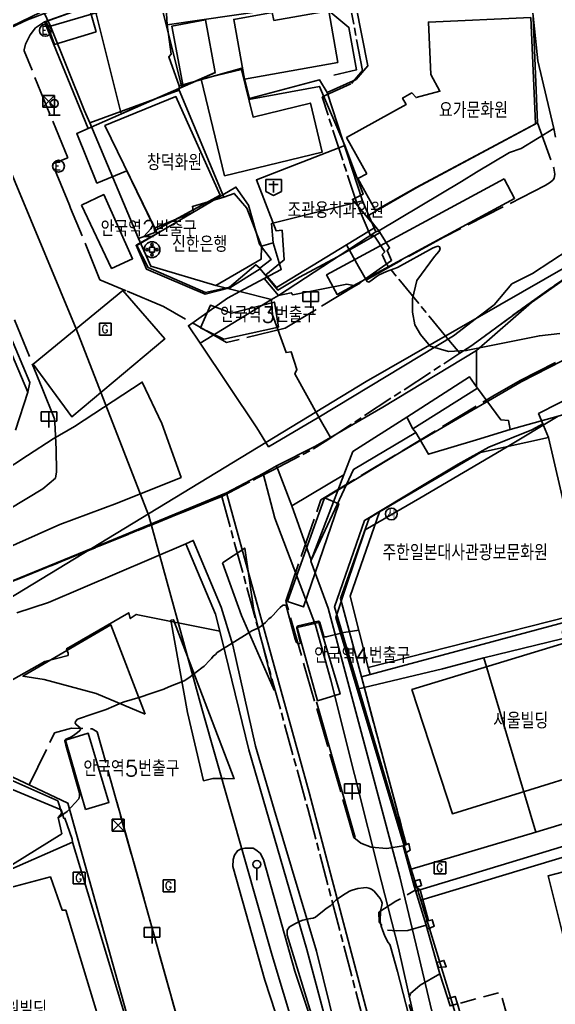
# Model space of a CAD drawing. Header units: feet. Extents: x 197796 to 199821, y 552499 to 555392.
# Drawn here: x 198763.1 to 198831.1, y 552972.5 to 553097.4 of the extents above; entities that cross this region are included whole.
import ezdxf

# ---------------------------------------------------------------- set-up
doc = ezdxf.new("R2010")
doc.units = ezdxf.units.FT
doc.header["$MEASUREMENT"] = 0
for name, pattern in [('ANYANG1', [11.5, 6, -1, 1, -1.5, 1, -1]), ('ANYANG2', [6, 5, -1]), ('ANYANG3', [3, 2, -1]), ('JEON', [12, 4, -0.5, 1, -0.5, 4, -0.5, 1, -0.5])]:
    doc.linetypes.add(name, pattern=pattern)
for name, color, linetype in [('AA200', 7, 'CONTINUOUS'), ('AAA001', 7, 'CONTINUOUS'), ('AAA004', 7, 'ANYANG3'), ('AAA008', 7, 'CONTINUOUS'), ('AAB110', 7, 'CONTINUOUS'), ('AAB220', 5, 'CONTINUOUS'), ('AAB240', 7, 'CONTINUOUS'), ('AAC001', 7, 'CONTINUOUS'), ('AAC006', 7, 'ANYANG1'), ('AD002', 7, 'CONTINUOUS'), ('AD0022', 1, 'CONTINUOUS'), ('AE001', 1, 'ANYANG2'), ('AE102', 7, 'CONTINUOUS'), ('AE120', 1, 'CONTINUOUS'), ('AE130', 42, 'CONTINUOUS'), ('AE131', 42, 'CONTINUOUS'), ('AE222', 7, 'CONTINUOUS'), ('AEC002', 7, 'CONTINUOUS'), ('AEC003', 7, 'CONTINUOUS'), ('AEE001', 7, 'CONTINUOUS'), ('AEH001', 7, 'CONTINUOUS'), ('AZ0202', 7, 'CONTINUOUS'), ('AZ030', 7, 'CONTINUOUS'), ('AZ0801', 7, 'CONTINUOUS'), ('AZ0803', 7, 'CONTINUOUS'), ('AZB010', 1, 'CONTINUOUS'), ('CAA002', 30, 'CONTINUOUS'), ('DD001', 3, 'CONTINUOUS'), ('EA0018', 7, 'JEON'), ('EA0118', 7, 'JEON'), ('wipco_지적', 20, 'CONTINUOUS'), ('ZC002', 7, 'CONTINUOUS'), ('ZC006', 7, 'CONTINUOUS')]:
    doc.layers.add(name, color=color, linetype=linetype)
doc.styles.add('GHS', font='ROMANS', dxfattribs={"bigfont": 'NGSW.shx'})
doc.styles.add('NGSW', font='ROMANS.shx', dxfattribs={"bigfont": 'NGSW.shx'})

# ---------------------------------------------------------------- blocks, each defined once
blk = doc.blocks.new('AEE001')
at = {"layer": 'AEE001', "color": 7}
for points in [[(-0.75, 0), (0.75, 0)], [(0, 1), (0, 0)]]:
    blk.add_lwpolyline(points, dxfattribs=at)
blk.add_circle((0, 1.5), 0.5, dxfattribs=at)
blk = doc.blocks.new('AAB240')
at = {"layer": 'AAB240'}
for points in [[(-1, 0.85), (1, 0.85)], [(-1, 0.85), (-1, -0.65)], [(-0.6, 0.23), (0.6, 0.23)], [(0, -0.78), (0, 0.65)], [(1, 0.85), (1, -0.65)], [(-1, -0.65), (0, -1.15), (1, -0.65)]]:
    blk.add_lwpolyline(points, dxfattribs=at)
blk = doc.blocks.new('AAB220')
at = {"layer": 'AAB220'}
for points in [[(-0.3, -0.3), (-0.3, 0.3)], [(-0.3, 0.3), (0.3, 0.3)], [(0.3, -0.3), (0.3, 0.3)], [(-0.3, -0.3), (0.3, -0.3)]]:
    blk.add_lwpolyline(points, dxfattribs=at)
for centre, radius in [((0, 0), 1), ((-0.65, 0), 0.15), ((0, 0.65), 0.15), ((0.65, 0), 0.15), ((0, -0.65), 0.15)]:
    blk.add_circle(centre, radius, dxfattribs=at)
blk = doc.blocks.new('AZB010')
at = {"layer": 'AZB010'}
for points in [[(-0.76, 0.79), (0.74, 0.79)], [(-0.76, 0.79), (-0.76, -0.71)], [(0.74, 0.79), (0.74, -0.71)], [(-0.76, -0.71), (0.74, -0.71)]]:
    blk.add_lwpolyline(points, dxfattribs=at)
at = {"layer": 'AZB010', "style": 'GHS'}
blk.add_text('G', height=1, dxfattribs=at).set_placement((-0.52, -0.45))
blk = doc.blocks.new('AEC002')
at = {"layer": 'AEC002'}
for points in [[(-1, 2), (1, 2)], [(-1, 2), (-1, 0.8)], [(0, 2), (0, 0)], [(1, 2), (1, 0.8)], [(-1, 0.8), (1, 0.8)]]:
    blk.add_lwpolyline(points, dxfattribs=at)
blk = doc.blocks.new('AEC003')
at = {"layer": 'AEC003'}
blk.add_lwpolyline([(0, 1.5), (0, 0)], dxfattribs=at)
blk.add_circle((0, 2), 0.5, dxfattribs=at)
blk = doc.blocks.new('AZ0202')
at = {"layer": 'AZ0202'}
blk.add_circle((0, 0), 0.75, dxfattribs=at)
at = {"layer": 'AZ0202', "style": 'GHS'}
blk.add_text('E', height=1, dxfattribs=at).set_placement((-0.5, -0.48))
blk = doc.blocks.new('AEH001')
at = {"layer": 'AEH001'}
for points in [[(0.75, 0.75), (-0.75, -0.75)], [(-0.75, 0.75), (0.75, -0.75)], [(-0.75, 0.75), (0.75, 0.75)], [(-0.75, 0.75), (-0.75, -0.75)], [(0.75, 0.75), (0.75, -0.75)], [(-0.75, -0.75), (0.75, -0.75)]]:
    blk.add_lwpolyline(points, dxfattribs=at)
blk = doc.blocks.new('AAB110')
at = {"layer": 'AAB110'}
blk.add_circle((0, 0), 0.75, dxfattribs=at)
at = {"layer": 'AAB110', "style": 'GHS'}
blk.add_text('사', height=1, dxfattribs=at).set_placement((-0.55, -0.53))

msp = doc.modelspace()

# ---------------------------------------------------------------- linework, layer by layer
at = {"layer": 'AA200', "color": 255, "flags": 128}
for points in [[(198812.01, 552991.66), (198811.74, 552992.61), (198812.49, 552992.88), (198812.63, 552992.05)], [(198813.04, 552988.07), (198813.86, 552988.33), (198814.09, 552987.57), (198813.4, 552987.33)], [(198814.55, 552982.99), (198815.45, 552983.22), (198815.71, 552982.39), (198814.83, 552982.04)], [(198816.03, 552977.79), (198816.93, 552978.06), (198817.23, 552977.26), (198816.23, 552977.16)]]:
    msp.add_lwpolyline(points, close=True, dxfattribs=at)
at = {"layer": 'AAA001', "color": 255, "flags": 128}
msp.add_lwpolyline([(198795.34, 553097.34), (198795.16, 553098.34), (198790.27, 553097.47), (198791.62, 553089.9), (198803.47, 553092), (198802.31, 553098.57)], close=True, dxfattribs=at)
at = {"layer": 'AAA004', "color": 255, "flags": 128}
msp.add_lwpolyline([(198836.65, 552909.06), (198842.56, 552910.67), (198836.67, 552931.12), (198839.6, 552932.09), (198837.84, 552937.87), (198835.04, 552937.23), (198824.08, 552974), (198818.66, 552972.56)], close=True, dxfattribs=at)
at = {"layer": 'AAA008', "color": 255}
msp.add_lwpolyline([(198775.98, 553085.47), (198772.76, 553098.34), (198780.8, 553100.37), (198783.7, 553088.87)], close=True, dxfattribs=at)
at = {"layer": 'AAA008', "color": 255, "flags": 128}
for points in [[(198772.83, 553095.9), (198771.88, 553099.14), (198766.48, 553097.2), (198767.51, 553094.29)], [(198807.14, 553077.88), (198806.01, 553077.26), (198808.27, 553073.22), (198813.4, 553076.13), (198828.54, 553084.23), (198827.95, 553097.69), (198814.97, 553097.12), (198815.26, 553090.46), (198816.43, 553088.35), (198813.4, 553087.55), (198812.86, 553088.13), (198811.68, 553087.48), (198812.13, 553086.66), (198804.59, 553082.47)], [(198789.11, 553077.62), (198801.5, 553080.64), (198799.99, 553086.84), (198792.73, 553085.08), (198791.26, 553091.12), (198786.13, 553089.87)], [(198788.54, 553075.16), (198782.94, 553087.68), (198773.93, 553084), (198780.37, 553070.72)], [(198808.24, 553071.11), (198805.33, 553074.62), (198806.68, 553075.28), (198804.34, 553081.47), (198793.14, 553077.11), (198795.67, 553070.62), (198796.4, 553070.71), (198796.66, 553066.95), (198794.36, 553065.05), (198795.7, 553063.45)], [(198793.54, 553068.95), (198792.16, 553073.89), (198790.54, 553076.2), (198777.98, 553068.79), (198779.41, 553065.99), (198786.68, 553062.82), (198789.74, 553063.49), (198793.06, 553066.33), (198793.56, 553065.89), (198795.03, 553067.02)], [(198844.45, 553004.86), (198839.4, 553020.76), (198833.91, 553018.67), (198833.41, 553020.22), (198831.95, 553019.79), (198832.33, 553018.35), (198812.88, 553012.43), (198818.01, 552996.67)], [(198754.01, 552999.53), (198760.58, 552989.28), (198768.47, 552994.13), (198768, 552996.19), (198768.47, 552996.75), (198767.94, 552998.3), (198758.38, 553002.54)], [(198833.25, 552976.44), (198838.41, 552977.71), (198837.31, 552982.08), (198837.37, 552982.39), (198851.28, 552986.01), (198849.59, 552993.88), (198830.17, 552988.81)], [(198775.14, 552964.05), (198775.16, 552964.05), (198768.96, 552984.46), (198768.52, 552984.42), (198767.01, 552988.66), (198761.31, 552987.14), (198761.45, 552986.18), (198755.62, 552984.33), (198758.6, 552973.71), (198752.47, 552971.71), (198754.59, 552964.26), (198761, 552965.99), (198762.78, 552960.2)]]:
    msp.add_lwpolyline(points, close=True, dxfattribs=at)
at = {"layer": 'AAA008', "color": 255}
msp.add_lwpolyline([(198783.85, 553088.94), (198787.93, 553090.74), (198786.7, 553097.4), (198782.43, 553096.61), (198783.85, 553088.94)], dxfattribs=at)
at = {"layer": 'AAA008', "color": 255, "flags": 128}
msp.add_lwpolyline([(198830.18, 553044.4), (198821.56, 553042.5), (198808.74, 553034.97), (198805.02, 553024.28), (198807.33, 553015.25), (198837.92, 553023.01), (198836.71, 553028.75), (198833.98, 553028.19), (198830.18, 553044.4)], dxfattribs=at)
at = {"layer": 'AAC001', "color": 255, "flags": 128}
for points in [[(198802.31, 553098.57), (198804.87, 553096.46), (198805.82, 553091.06), (198802.96, 553090.37)], [(198792.19, 553087.29), (198801.16, 553088.96), (198804.34, 553081.47)], [(198830.18, 553044.4), (198828.93, 553047.46), (198836.43, 553051.28), (198850.8, 553057.94), (198861.93, 553062.54), (198862.93, 553062.99), (198863.34, 553061.33)], [(198874.7, 553036.67), (198865.66, 553034.99), (198839.32, 553028.63), (198840.65, 553023.24), (198806.46, 553014.05)], [(198882.26, 553007.73), (198853.31, 553000.37), (198853.63, 552998.99), (198847.45, 552997.22), (198813.32, 552986.86)], [(198814.96, 552983.1), (198813.92, 552987.04), (198813.4, 552987.33)], [(198818.66, 552972.56), (198818.35, 552973.5), (198817.42, 552973.23), (198816.41, 552976.38)]]:
    msp.add_lwpolyline(points, dxfattribs=at)
at = {"layer": 'AAC001', "color": 255}
msp.add_lwpolyline([(198771.81, 553083.62), (198787.94, 553090.72)], dxfattribs=at)
at = {"layer": 'AAC006', "color": 255, "flags": 128}
msp.add_lwpolyline([(198806.46, 553014.05), (198812.16, 552992.76)], dxfattribs=at)
at = {"layer": 'AD002', "color": 255}
for points in [[(198708.72, 553216.87), (198718.63, 553185.76), (198723.72, 553172.28), (198727.46, 553162.44), (198735.11, 553143.58), (198737.01, 553138.73), (198749.8, 553107.88), (198753.46, 553099.03), (198755.71, 553093.47), (198762.55, 553076.82), (198770.27, 553058.2), (198779.51, 553034.49), (198786.2, 553010.03), (198795.15, 552978.7), (198812.16, 552922.2), (198813.35, 552917.91), (198827.1, 552868.55), (198831.29, 552853.25), (198834.77, 552841.25), (198837.07, 552834.33), (198838.88, 552828.57), (198838.97, 552828.29)], [(198674.97, 552973.84), (198692.22, 552982.61), (198715.75, 552996.69), (198730.66, 553005.27), (198744.28, 553013.27), (198756.34, 553020.68), (198807.06, 553051.53), (198838.39, 553069.5), (198843.12, 553071.78), (198848.81, 553074.67), (198855.5, 553077.75), (198862.81, 553080.79), (198871.68, 553083.87), (198878.71, 553085.75), (198888.24, 553087.89), (198901.9, 553089.49), (198916.63, 553089.88), (198935.4, 553090.28), (198979.47, 553090.48), (199039.37, 553091.12), (199057.57, 553091.43), (199078.48, 553092.38), (199108.65, 553093.66), (199116.66, 553093.82)]]:
    msp.add_lwpolyline(points, dxfattribs=at)
at = {"layer": 'AD002', "color": 255, "flags": 128}
msp.add_lwpolyline([(198755.71, 553093.47), (198764.12, 553097.4), (198769.26, 553099.37), (198777.93, 553101.94), (198778.86, 553102.28), (198779.62, 553102.95), (198780.22, 553104.13), (198781.34, 553108.47), (198782.82, 553111.33), (198783.03, 553112.3), (198782.43, 553117.33)], dxfattribs=at)
at = {"layer": 'AD0022', "color": 255}
for points in [[(198828.25, 553097.7), (198828.8, 553084.35), (198813.48, 553076.12), (198807.21, 553072.5), (198808.83, 553070.41), (198803.42, 553067.32), (198798.6, 553064.77), (198795.88, 553063.09), (198793.63, 553065.81), (198789.77, 553063.41), (198786.66, 553062.61), (198779.19, 553065.76), (198777.88, 553068.81), (198780.55, 553070.32), (198776.71, 553078.26), (198772.92, 553076.69), (198770.36, 553082.99), (198771.81, 553083.62), (198766.28, 553097.14), (198771.88, 553099.14)], [(198836.43, 553051.28), (198828.93, 553047.46), (198829.47, 553046.15), (198828.09, 553045.37), (198822.63, 553043.2), (198818.73, 553041.05), (198814.23, 553038.33), (198806.86, 553033.89), (198803.06, 553022.92), (198812.02, 552992.72), (198811.74, 552992.61), (198813.14, 552987.47), (198814.67, 552982.53), (198816.15, 552977.27), (198816.41, 552976.38), (198817.71, 552972.29), (198818.66, 552972.56), (198833.58, 552919.63)], [(198674.97, 552953.71), (198701.76, 552970.47), (198710.9, 552975.74), (198710.14, 552976.99), (198715.65, 552980.29), (198718.35, 552981.86), (198731.66, 552989.25), (198742.19, 552995.34), (198756.76, 553003.91), (198769.21, 552998.02), (198777.95, 552966.83), (198779.41, 552961.63), (198780.71, 552957.8), (198781.92, 552954.29), (198791.25, 552921.49), (198792.15, 552916.29), (198796.36, 552901.52)]]:
    msp.add_lwpolyline(points, dxfattribs=at)
at = {"layer": 'AE001', "color": 255}
for points in [[(198741.55, 553101.92), (198745, 553101.85), (198749.94, 553090.06), (198760.23, 553064.9), (198765.96, 553050.69), (198767.53, 553046.79), (198767.59, 553046.36), (198767.74, 553042.89), (198767.79, 553040.07), (198767.67, 553039.25), (198766.05, 553037.91), (198744.23, 553024.81), (198743.41, 553024.57), (198742.07, 553024.59), (198741.07, 553025.17), (198739.91, 553027.34)], [(198828.8, 553084.35), (198830.88, 553078.59), (198831, 553077.83), (198830.97, 553077.52), (198830.91, 553077.31), (198830.79, 553077.12), (198830.46, 553076.81), (198829.78, 553076.39), (198816.82, 553069.79), (198805.67, 553063.65), (198800.74, 553060.67), (198796.8, 553058.29), (198789.36, 553056.47), (198781.34, 553061.05), (198776.62, 553063.04), (198773.3, 553064.44), (198769.58, 553073.53), (198769.42, 553073.88), (198767.29, 553079.12), (198769.22, 553079.91), (198763.67, 553093.48), (198763.68, 553093.61), (198763.86, 553094.33), (198764.45, 553095.51), (198765.13, 553096.39), (198766.28, 553097.14)], [(198811.74, 552992.61), (198809.68, 552992.27), (198807.72, 552992.42), (198806.38, 552992.94), (198805.51, 552993.68), (198796.86, 553023.66), (198801.31, 553036.5), (198811.6, 553042.69), (198823.13, 553049.67), (198826.61, 553051.66), (198838.86, 553057.9), (198844.51, 553060.57), (198847.22, 553061.92), (198849.9, 553063.13), (198859.28, 553067.03), (198859.65, 553067.2), (198860.61, 553067.32), (198861.22, 553067.32), (198861.67, 553067.22), (198861.95, 553066.99), (198862.34, 553066.26), (198863.39, 553063.22)]]:
    msp.add_lwpolyline(points, dxfattribs=at)
at = {"layer": 'AE001', "color": 255, "flags": 128}
for points in [[(198764.3, 553000.34), (198767.54, 553006.94), (198769.69, 553007.54), (198772.3, 553007.45), (198772.95, 553007.05), (198783.58, 552969.03), (198783.59, 552968.89), (198783.4, 552968.47), (198783.06, 552968.23), (198782.55, 552967.98), (198777.95, 552966.83)], [(198814.66, 552982.54), (198812.37, 552981.86), (198810.94, 552981.83), (198809.52, 552981.9), (198808.71, 552982.98), (198808.69, 552984.18), (198810.83, 552985.57), (198813.29, 552986.97)], [(198816.41, 552976.38), (198813.92, 552974.94), (198812.68, 552973.85), (198812.36, 552973.05), (198827.16, 552919.97), (198828.03, 552919.22), (198828.48, 552919.02), (198828.94, 552918.91), (198829.43, 552918.94), (198833.59, 552919.6)]]:
    msp.add_lwpolyline(points, dxfattribs=at)
at = {"layer": 'AE102', "color": 255, "flags": 128}
for points in [[(198770.94, 553073.91), (198773.78, 553075.24), (198777.44, 553067.09), (198774.77, 553065.88)], [(198795.94, 553058.43), (198789.01, 553056.88), (198786.06, 553058.35), (198787.3, 553061.2), (198789.97, 553060.18), (198795.42, 553061.6)], [(198800.88, 553011.01), (198803.76, 553011.89), (198801.05, 553020.94), (198798.31, 553020.29)], [(198771.45, 552997.22), (198768.92, 553006.02), (198771.81, 553006.89), (198774.44, 552998.1)]]:
    msp.add_lwpolyline(points, close=True, dxfattribs=at)
at = {"layer": 'AE120', "color": 255, "flags": 128}
for points in [[(198794.06, 552990.88), (198793.6, 552991.69), (198793.06, 552992.1), (198792.72, 552992.32), (198792.34, 552992.32), (198791.68, 552992.3), (198791.11, 552992.18), (198790.73, 552991.98), (198790.37, 552991.41), (198790.19, 552990.86), (198790.15, 552990), (198794.2, 552975.57), (198799.6, 552959.1)], [(198803.41, 552960.45), (198798.03, 552976.71), (198794.06, 552990.88)]]:
    msp.add_lwpolyline(points, dxfattribs=at)
at = {"layer": 'AE130', "color": 255, "flags": 128}
msp.add_lwpolyline([(198764.81, 553053.72), (198769.74, 553047.03), (198781.51, 553056.93), (198776.18, 553063.06)], close=True, dxfattribs=at)
at = {"layer": 'AE131', "color": 255, "flags": 128}
for points in [[(198788.83, 553028.52), (198791.67, 553030.39), (198792.81, 553022.47), (198795.38, 553012.36), (198791.26, 553021.81)], [(198786.42, 553000.85), (198787.6, 553001.14), (198789.15, 553001.14), (198790.31, 553001.11), (198782.61, 553021.29), (198782.3, 553021.23), (198784.39, 553009.54)], [(198779.04, 553009.3), (198772.82, 553011.94), (198766.2, 553013.72), (198763.53, 553014.12), (198774.67, 553020.65)]]:
    msp.add_lwpolyline(points, close=True, dxfattribs=at)
at = {"layer": 'AE222', "color": 255}
msp.add_lwpolyline([(198801.66, 553036.71), (198801.67, 553036.65), (198802.06, 553036.89), (198803.88, 553037.98), (198811.29, 553042.45), (198816.34, 553045.45), (198826.71, 553051.48), (198838.95, 553057.72), (198844.6, 553060.39), (198847.31, 553061.74), (198849.98, 553062.95), (198859.36, 553066.85), (198859.71, 553067.01)], dxfattribs=at)
at = {"layer": 'AE222', "color": 255, "flags": 128}
for points in [[(198805.68, 552993.68), (198800.75, 553010.89)], [(198775.43, 552998.19), (198783.54, 552969.12)]]:
    msp.add_lwpolyline(points, dxfattribs=at)
at = {"layer": 'AZ030', "color": 255}
msp.add_lwpolyline([(198824.57, 553077.22), (198802.04, 553065.05), (198803.37, 553062.58), (198825.9, 553074.75)], close=True, dxfattribs=at)
at = {"layer": 'AZ030', "color": 255, "flags": 128}
msp.add_lwpolyline([(198801.79, 553036.74), (198797.1, 553023.61), (198799.1, 553022.92), (198803.59, 553036)], close=True, dxfattribs=at)
at = {"layer": 'AZ0801', "color": 255, "flags": 128}
msp.add_lwpolyline([(198806.46, 553014.05), (198812.16, 552992.76)], dxfattribs=at)
at = {"layer": 'AZ0803', "color": 255, "flags": 128}
msp.add_lwpolyline([(198808.74, 553034.97), (198807.46, 553034.2), (198803.81, 553023.97), (198806.46, 553014.05)], dxfattribs=at)
at = {"layer": 'CAA002', "color": 255}
for points, elevation in [([(198831.64, 553057.6), (198829.04, 553057.33), (198819.77, 553055.45), (198817.51, 553055.34), (198815.19, 553056), (198813.97, 553057.49), (198813.26, 553058.7), (198812.93, 553060.3), (198812.93, 553062.02), (198813.48, 553064.33), (198815.74, 553067.37), (198816.05, 553067.7), (198816.28, 553068.02), (198816.45, 553068.32), (198816.38, 553068.61), (198816.15, 553068.71), (198815.78, 553068.58), (198815.48, 553068.44), (198811.04, 553065.97), (198809.65, 553065.49), (198808.71, 553065.04), (198808.34, 553064.79), (198807.83, 553064.42), (198807.39, 553064.13), (198807.19, 553064.2), (198806.1, 553066.13), (198804.56, 553068.86)], 33), ([(198806.12, 553019.98), (198804.24, 553019.69), (198802, 553019.12), (198801.83, 553019.11), (198801.71, 553019.16), (198801.19, 553020.94), (198801.1, 553021.07), (198800.99, 553021.1), (198798.46, 553020.53), (198798.27, 553020.39), (198798.26, 553020.23), (198798.48, 553019.35), (198798.75, 553018.36), (198798.69, 553018.26), (198798.39, 553018.25), (198798.21, 553018.39), (198798.06, 553018.81), (198796.93, 553023.05), (198796.81, 553023.15), (198796.69, 553023.14), (198796.55, 553023.12), (198796.46, 553023.09), (198796.15, 553022.86), (198795.92, 553022.61), (198795.25, 553021.89), (198795, 553021.63), (198794.74, 553021.41), (198794.29, 553020.96), (198793.79, 553020.51), (198793.51, 553020.32), (198793.23, 553020.17), (198792.57, 553019.88), (198792.29, 553019.72), (198788.17, 553017.14), (198787.96, 553016.89), (198787.67, 553016.67), (198787.46, 553016.39), (198787.22, 553016.17), (198786.51, 553015.42), (198786.24, 553015.19), (198784.59, 553013.94), (198783.98, 553013.55), (198783.02, 553013.14), (198782.03, 553012.77), (198781.38, 553012.5), (198779.76, 553011.95), (198778.41, 553011.47), (198776.36, 553010.89), (198776.05, 553010.74), (198774.08, 553009.89), (198772.45, 553009.36), (198770.45, 553008.69), (198770.18, 553008.37), (198770.15, 553008.16), (198770.27, 553007.98), (198770.78, 553007.59), (198770.82, 553007.37), (198770.71, 553007.19), (198770.45, 553006.99), (198769.94, 553006.61), (198769.5, 553006.34), (198768.96, 553006.12), (198768.85, 553006.03), (198768.85, 553005.9), (198768.98, 553005.39), (198770.72, 552999.28), (198770.69, 552998.91), (198770.6, 552998.58), (198769.13, 552996.94), (198768.01, 552996.14)], 32)]:
    msp.add_lwpolyline(points, dxfattribs=dict(at, elevation=elevation))
at = {"layer": 'CAA002', "color": 255, "elevation": 31, "flags": 128}
msp.add_lwpolyline([(198817.06, 552953.37), (198811.06, 552976.64), (198810.17, 552979.84), (198810.06, 552980.09), (198809.86, 552980.34), (198809.7, 552980.62), (198809.41, 552981.27), (198809.2, 552981.81), (198808.97, 552982.43), (198808.84, 552982.99), (198808.9, 552984.36), (198809.06, 552985.05), (198809.08, 552985.33), (198809.03, 552985.6), (198808.86, 552985.92), (198808.08, 552986.87), (198807.76, 552987.1), (198807.4, 552987.25), (198807.06, 552987.3), (198806.73, 552987.28), (198805.99, 552987.17), (198805.27, 552986.97), (198804.97, 552986.85), (198804.07, 552986.3), (198803.27, 552985.75), (198802.57, 552985.04), (198802, 552984.64), (198801.73, 552984.42), (198800.65, 552983.57), (198800.33, 552983.44), (198800.02, 552983.37), (198799.03, 552983.17), (198798.71, 552983.04), (198798.11, 552982.76), (198797.33, 552982.31), (198797.03, 552981.9), (198797.03, 552981.27), (198802.34, 552964.01)], dxfattribs=at)
at = {"layer": 'DD001', "color": 255, "flags": 128}
msp.add_lwpolyline([(198807.33, 553015.25), (198807.58, 553014.35)], dxfattribs=at)
at = {"layer": 'EA0018', "color": 255}
for points in [[(198919.74, 553107.01), (198910.52, 553103.58), (198906.77, 553102.06), (198886.29, 553093.42), (198868.5, 553085.79), (198850.97, 553077.7), (198827.27, 553061.1), (198822.02, 553057.24), (198820.35, 553056.02), (198818.95, 553055.11)], [(198818.95, 553055.11), (198817.54, 553056.78), (198809.66, 553066.39), (198809.25, 553067.25), (198809.1, 553067.64), (198809.43, 553067.98), (198808.04, 553070.09), (198807.67, 553069.93), (198805.96, 553073.91), (198801.47, 553087.64), (198805.22, 553089.33), (198806.62, 553090.99), (198805.12, 553098.75)], [(198788.75, 553036.94), (198793.27, 553039.28), (198795.05, 553040.2), (198800.4, 553042.96), (198801.85, 553043.91), (198818.95, 553055.11)], [(198788.75, 553036.94), (198756.47, 553023.85), (198723.54, 553010.16)], [(198788.75, 553036.94), (198799.65, 552997.33), (198812.66, 552947.77), (198820.46, 552913.55), (198822.34, 552905.36), (198829.82, 552883.84), (198842.29, 552840.98), (198848.42, 552843.75), (198852.18, 552844.48), (198900.54, 552853.68), (198921.33, 552857.76), (198943.79, 552864.52), (198973.12, 552871.95), (198973.37, 552870.61)]]:
    msp.add_lwpolyline(points, dxfattribs=at)
at = {"layer": 'EA0118', "color": 255}
msp.add_lwpolyline([(198723.54, 553010.16), (198756.47, 553023.85), (198788.75, 553036.94), (198793.27, 553039.28), (198795.05, 553040.2), (198800.4, 553042.96), (198801.85, 553043.91), (198818.95, 553055.11), (198820.35, 553056.02), (198822.02, 553057.24), (198827.27, 553061.1), (198850.97, 553077.7)], dxfattribs=at)
at = {"layer": 'wipco_지적', "color": 20}
for points in [[(198781.59, 553102), (198784.05, 553102.4), (198784.65, 553104.59), (198801.88, 553106.93), (198802.42, 553101.7), (198802.64, 553099.8), (198781.84, 553096.77), (198781.59, 553100.36), (198781.59, 553102)], [(198779.57, 553100.34), (198767.04, 553096.59), (198766.08, 553098.54), (198767.65, 553099.28), (198779.37, 553103.55), (198779.57, 553100.34)], [(198827.6, 553104.02), (198828.83, 553092.19), (198830.87, 553083.62), (198826.72, 553081.09), (198825.26, 553080.58), (198821.06, 553078.09), (198819.17, 553076.9), (198808.66, 553070.63), (198808.31, 553070.5), (198806.59, 553074.44), (198802.1, 553088.2), (198805.79, 553089.83), (198807.27, 553091.59), (198805.75, 553099.29), (198802.64, 553099.8), (198802.42, 553101.7), (198821.06, 553103.42), (198827.6, 553104.02)], [(198754.66, 553098.86), (198763.36, 553103.13), (198765.7, 553098.34), (198757.26, 553094.27), (198754.66, 553098.86)], [(198781.59, 553100.36), (198781.84, 553096.77), (198782.35, 553093.05), (198782.03, 553092.7), (198783.35, 553089.02), (198783.36, 553088.47), (198772.03, 553084.33), (198771.35, 553085.86), (198767.04, 553096.59), (198779.57, 553100.34), (198781.59, 553100.36)], [(198802.64, 553099.8), (198805.75, 553099.29), (198807.27, 553091.59), (198805.79, 553089.83), (198802.1, 553088.2), (198801.16, 553089.78), (198792.28, 553087.41), (198791.31, 553091.27), (198783.35, 553089.02), (198782.03, 553092.7), (198782.35, 553093.05), (198781.84, 553096.77), (198802.64, 553099.8)], [(198783.36, 553088.47), (198783.35, 553089.02), (198791.31, 553091.27), (198792.28, 553087.41), (198801.16, 553089.78), (198802.1, 553088.2), (198806.59, 553074.44), (198795.04, 553071.56), (198795.26, 553069.1), (198793.79, 553068.68), (198791.91, 553073.5), (198790.33, 553075.39), (198789.03, 553074.91), (198783.36, 553088.47)], [(198772.03, 553084.33), (198783.36, 553088.47), (198789.03, 553074.91), (198785.03, 553073.74), (198785.18, 553073), (198780.19, 553070.96), (198780.27, 553070.41), (198778.2, 553069.67), (198772.03, 553084.33)], [(198789.03, 553074.91), (198790.33, 553075.39), (198791.91, 553073.5), (198793.79, 553068.68), (198793.73, 553067.03), (198787.99, 553063.7), (198779.74, 553066.17), (198778.2, 553069.67), (198780.27, 553070.41), (198780.19, 553070.96), (198785.18, 553073), (198785.03, 553073.74), (198789.03, 553074.91)], [(198806.59, 553074.44), (198808.31, 553070.5), (198795.95, 553062.44), (198794.12, 553064.58), (198796.29, 553065.72), (198795.26, 553069.1), (198795.04, 553071.56), (198806.59, 553074.44)], [(198795.95, 553062.44), (198808.31, 553070.5), (198808.66, 553070.63), (198810.03, 553068.5), (198809.74, 553068.13), (198809.88, 553067.76), (198810.29, 553066.89), (198805.72, 553063.67), (198804.62, 553063.87), (198797.76, 553062.53), (198797.57, 553062.79), (198795.95, 553062.44)], [(198795.26, 553069.1), (198796.29, 553065.72), (198794.12, 553064.58), (198791.03, 553062.94), (198787.99, 553063.7), (198793.73, 553067.03), (198793.79, 553068.68), (198795.26, 553069.1)], [(198876.73, 553065.51), (198881.17, 553056.4), (198870.44, 553053.04), (198874.85, 553036.48), (198840.25, 553027.36), (198841.77, 553021.3), (198821.98, 553016.45), (198816.73, 553015.08), (198805.92, 553012.5), (198803.24, 553021.56), (198804.53, 553025.54), (198806.96, 553032.69), (198813.88, 553036.71), (198824.94, 553043.23), (198831.41, 553047.12), (198845.93, 553051.29), (198845.76, 553053.56), (198851.94, 553056.36), (198860.99, 553059.82), (198868.34, 553062.54), (198876.07, 553065.35), (198876.73, 553065.51)], [(198791.03, 553062.94), (198794.12, 553064.58), (198795.95, 553062.44), (198795.04, 553061.93), (198791.03, 553062.94)], [(198795.04, 553061.93), (198786, 553056.38), (198784.52, 553058.59), (198789.47, 553062.1), (198791.03, 553062.94), (198795.04, 553061.93)], [(198759.9, 553061.97), (198764.41, 553051.41), (198764.13, 553050.16), (198759.3, 553061.58), (198759.9, 553061.97)], [(198795.04, 553061.93), (198795.17, 553059.96), (198796.91, 553055.19), (198797.54, 553055.3), (198798.29, 553053.06), (198798.02, 553052.48), (198801.08, 553046.99), (198794.69, 553043.25), (198793.2, 553045.64), (198786, 553056.38), (198795.04, 553061.93)], [(198821.06, 553050.86), (198820.18, 553052.11), (198812.22, 553046.99), (198805.36, 553042.62), (198804.23, 553039.69), (198797.62, 553035.75), (198795.69, 553040.8), (198800.65, 553043.31), (198802.56, 553044.42), (198809.16, 553048.27), (198821.06, 553055.47), (198821.06, 553050.86)], [(198740.49, 553026.77), (198749.65, 553032.63), (198760.89, 553040), (198764.11, 553042.14), (198767.38, 553044.24), (198770.06, 553045.82), (198778.67, 553051.45), (198781.14, 553046.18), (198783.58, 553039.35), (198775.46, 553036.07), (198768.19, 553033.38), (198759.9, 553029.69), (198752.76, 553026.42), (198747.25, 553024.01), (198741.22, 553021.36), (198722.81, 553014.18), (198722.27, 553015.38), (198739.23, 553026.05), (198740.49, 553026.77)], [(198821.06, 553050.86), (198821.2, 553050.66), (198812.98, 553045.52), (198812.22, 553046.99), (198820.18, 553052.11), (198821.06, 553050.86)], [(198821.2, 553050.66), (198824.13, 553046.67), (198825.11, 553046.58), (198825.34, 553045.45), (198821.06, 553044.14), (198814.99, 553042.28), (198813.35, 553045.05), (198812.98, 553045.52), (198821.2, 553050.66)], [(198812.98, 553045.52), (198813.35, 553045.05), (198805.48, 553040.36), (198800.1, 553028.84), (198804.23, 553039.69), (198805.36, 553042.62), (198812.22, 553046.99), (198812.98, 553045.52)], [(198821.06, 552934.95), (198821.06, 552934.53), (198821.06, 552913.93), (198820.32, 552916.92), (198813.28, 552948.19), (198807.6, 552969.84), (198803.78, 552984.46), (198799.82, 552999.37), (198795.04, 553016.66), (198789.33, 553037.38), (198794, 553039.84), (198795.47, 553034.19), (198800.65, 553020.61), (198802.57, 553013.64), (198805.58, 553001.67), (198809.01, 552988.03), (198811.15, 552979.62), (198814.16, 552966.19), (198817.9, 552949.41), (198820.81, 552936.08), (198821.06, 552934.95)], [(198795.69, 553040.8), (198797.62, 553035.75), (198800.1, 553028.84), (198800.05, 553028.74), (198802.26, 553022.78), (198808.08, 553000.9), (198811.33, 552988.67), (198813.62, 552979.12), (198817.36, 552963.42), (198821.06, 552946.78), (198821.06, 552945.92), (198821.06, 552934.95), (198820.81, 552936.08), (198817.9, 552949.41), (198814.16, 552966.19), (198811.15, 552979.62), (198809.01, 552988.03), (198805.58, 553001.67), (198802.57, 553013.64), (198800.65, 553020.61), (198795.47, 553034.19), (198794, 553039.84), (198795.69, 553040.8)], [(198797.62, 553035.75), (198804.23, 553039.69), (198800.1, 553028.84), (198797.62, 553035.75)], [(198874.85, 553036.48), (198880.67, 553015.76), (198883.07, 553007.21), (198853.96, 552999.52), (198854.15, 552997.84), (198847.73, 552995.92), (198846.52, 552999.79), (198828.6, 552994.34), (198821.98, 553016.45), (198841.77, 553021.3), (198840.25, 553027.36), (198874.85, 553036.48)], [(198805.92, 553012.5), (198816.73, 553015.08), (198821.98, 553016.45), (198828.6, 552994.34), (198812.76, 552989.63), (198805.92, 553012.5)], [(198769.82, 552993.08), (198753.63, 552985.96), (198756.55, 552974.87), (198742.68, 552972.85), (198739.83, 552977.36), (198739.03, 552976.88), (198733.63, 552985.37), (198752.97, 552997.77), (198752.09, 552999.11), (198754.77, 553000.69), (198756.97, 553001.81), (198762.8, 552999.49), (198768.38, 552997.18), (198768.7, 552996.09), (198768.85, 552996.11), (198769.77, 552993.44), (198769.82, 552993.08)], [(198847.73, 552995.92), (198814.01, 552985.71), (198812.76, 552989.63), (198828.6, 552994.34), (198846.52, 552999.79), (198847.73, 552995.92)], [(198769.82, 552993.08), (198779.43, 552961.34), (198766.17, 552958.31), (198760.36, 552957.08), (198750.2, 552955.03), (198748, 552962.57), (198744.13, 552963.07), (198742.28, 552966.61), (198741.12, 552971.16), (198741.02, 552971.49), (198740.87, 552972.57), (198741.67, 552972.69), (198742.68, 552972.85), (198756.55, 552974.87), (198753.63, 552985.96), (198769.82, 552993.08)]]:
    msp.add_lwpolyline(points, close=True, dxfattribs=at)
for points in [[(198831.07, 553082.52), (198830.87, 553083.62), (198828.83, 553092.19), (198827.6, 553104.02), (198827.43, 553105.76), (198835.28, 553105.76)], [(198754.66, 553098.86), (198757.26, 553094.27), (198765.7, 553098.34)], [(198766.08, 553098.54), (198767.04, 553096.59), (198771.35, 553085.86), (198772.03, 553084.33), (198778.2, 553069.67), (198779.74, 553066.17), (198787.99, 553063.7), (198791.03, 553062.94), (198789.47, 553062.1), (198784.52, 553058.59), (198786, 553056.38), (198793.2, 553045.64), (198794.69, 553043.25), (198801.08, 553046.99), (198802.56, 553044.42), (198800.65, 553043.31), (198795.69, 553040.8), (198794, 553039.84), (198789.33, 553037.38), (198774.29, 553031.16), (198757.5, 553024.32)], [(198835.14, 553069.78), (198828.18, 553065.23), (198825.56, 553063.9), (198823.29, 553061.26), (198821.06, 553059.54), (198818.16, 553057.31), (198801.08, 553046.99), (198798.02, 553052.48), (198798.29, 553053.06), (198797.54, 553055.3), (198796.91, 553055.19), (198795.17, 553059.96), (198795.04, 553061.93), (198795.95, 553062.44), (198797.57, 553062.79), (198797.76, 553062.53), (198804.62, 553063.87), (198805.72, 553063.67), (198810.29, 553066.89), (198809.88, 553067.76), (198809.74, 553068.13), (198810.03, 553068.5), (198808.66, 553070.63), (198819.17, 553076.9), (198821.06, 553078.09), (198825.26, 553080.58), (198826.72, 553081.09), (198830.87, 553083.62), (198830.87, 553083.62), (198831.07, 553082.52)], [(198834.92, 553066.41), (198828.03, 553061.55), (198821.06, 553055.47), (198809.16, 553048.27), (198802.56, 553044.42), (198801.08, 553046.99), (198818.16, 553057.31), (198821.06, 553059.54), (198823.29, 553061.26), (198825.56, 553063.9), (198828.18, 553065.23), (198835.14, 553069.78)], [(198831.41, 553047.12), (198825.34, 553045.45), (198825.11, 553046.58), (198824.13, 553046.67), (198821.2, 553050.66), (198821.06, 553050.86), (198821.06, 553055.47), (198828.03, 553061.55), (198834.92, 553066.41)], [(198759.3, 553061.58), (198764.13, 553050.16), (198762.58, 553045.36)], [(198762.58, 553045.36), (198764.13, 553050.16), (198764.41, 553051.41), (198759.9, 553061.97)], [(198759.9, 553029.69), (198768.19, 553033.38), (198775.46, 553036.07), (198783.58, 553039.35), (198781.14, 553046.18), (198778.67, 553051.45), (198770.06, 553045.82), (198767.38, 553044.24), (198764.11, 553042.14), (198760.89, 553040)], [(198817.36, 552963.42), (198813.62, 552979.12), (198811.33, 552988.67), (198808.08, 553000.9), (198802.26, 553022.78), (198800.05, 553028.74), (198800.1, 553028.84), (198805.48, 553040.36), (198813.35, 553045.05), (198814.99, 553042.28), (198821.06, 553044.14), (198825.34, 553045.45), (198825.34, 553045.45), (198831.41, 553047.12), (198824.94, 553043.23), (198813.88, 553036.71), (198806.96, 553032.69), (198804.53, 553025.54), (198803.24, 553021.56), (198805.92, 553012.5), (198812.76, 552989.63), (198814.01, 552985.71), (198817.41, 552974.48), (198821.41, 552961.26)], [(198651.41, 552966.34), (198677.69, 552984.87), (198692.86, 552994.05), (198711.52, 553005.12), (198724.1, 553010.74), (198738.29, 553016.45), (198757.5, 553024.32), (198774.29, 553031.16), (198789.33, 553037.38), (198795.04, 553016.66), (198799.82, 552999.37), (198803.78, 552984.46), (198807.6, 552969.84)], [(198803.27, 552969.14), (198800.78, 552979.23), (198795.39, 552997.21), (198793.03, 553005.23), (198790.17, 553018.05), (198788.68, 553022.9), (198785.14, 553031.35), (198784.21, 553030.94), (198784.21, 553030.94), (198766.76, 553023.47), (198762.76, 553022.16)], [(198802.92, 552966.76), (198799.56, 552979.45), (198796.22, 552990.94), (198792.19, 553004.77), (198789.18, 553017.1), (198788.5, 553019.84), (198787.95, 553022.01), (198784.21, 553030.94), (198784.21, 553030.94), (198785.14, 553031.35), (198788.68, 553022.9), (198790.17, 553018.05), (198793.03, 553005.23), (198795.39, 552997.21), (198800.78, 552979.23), (198803.27, 552969.14)], [(198762.76, 553022.16), (198766.76, 553023.47), (198784.21, 553030.94), (198787.95, 553022.01), (198788.5, 553019.84), (198777.91, 553021.97), (198777.13, 553021.43), (198776.94, 553022.18), (198769.07, 553017.61), (198769.27, 553017.03), (198769.26, 553016.76), (198766.32, 553015.98), (198762.04, 553013.6)], [(198762.04, 553013.6), (198766.32, 553015.98), (198769.26, 553016.76), (198769.27, 553017.03), (198769.07, 553017.61), (198776.94, 553022.18), (198777.13, 553021.43), (198777.91, 553021.97), (198777.91, 553021.97), (198788.5, 553019.84), (198789.18, 553017.1), (198792.19, 553004.77), (198796.22, 552990.94), (198799.56, 552979.45), (198802.92, 552966.76)], [(198779.43, 552961.34), (198769.82, 552993.08), (198769.77, 552993.44), (198768.85, 552996.11), (198768.7, 552996.09), (198768.38, 552997.18), (198762.8, 552999.49)], [(198833.93, 552919.41), (198830.55, 552930.74), (198826.28, 552945.07), (198821.41, 552961.26), (198817.41, 552974.48), (198814.01, 552985.71), (198847.73, 552995.92)]]:
    msp.add_lwpolyline(points, dxfattribs=at)

# ---------------------------------------------------------------- block references
at = {"layer": 'AAB110', "color": 255}
msp.add_blockref('AAB110', (198810.27, 553034.72), dxfattribs=at)
at = {"layer": 'AAB220', "color": 255}
msp.add_blockref('AAB220', (198779.9, 553068.25), dxfattribs=at)
at = {"layer": 'AAB240', "color": 255}
msp.add_blockref('AAB240', (198795.32, 553076.29), dxfattribs=at)
at = {"layer": 'AEC002', "color": 255}
for p in [(198800.03, 553060.88), (198766.82, 553045.68), (198805.3, 552998.48), (198779.91, 552980.23)]:
    msp.add_blockref('AEC002', p, dxfattribs=at)
at = {"layer": 'AEC003', "color": 255}
msp.add_blockref('AEC003', (198793.2, 552988.26), dxfattribs=at)
at = {"layer": 'AEE001', "color": 255}
msp.add_blockref('AEE001', (198767.5, 553085.3), dxfattribs=at)
at = {"layer": 'AEH001', "color": 255}
for p in [(198766.78, 553087.06), (198775.6, 552995.22)]:
    msp.add_blockref('AEH001', p, dxfattribs=at)
at = {"layer": 'AZ0202', "color": 255}
for p in [(198766.36, 553096.07), (198768.04, 553078.84)]:
    msp.add_blockref('AZ0202', p, dxfattribs=at)
at = {"layer": 'AZB010', "color": 255}
for p in [(198773.99, 553058.13), (198816.45, 552989.77), (198770.67, 552988.49), (198782.06, 552987.49)]:
    msp.add_blockref('AZB010', p, dxfattribs=at)

# ---------------------------------------------------------------- texts
at = {"layer": 'ZC002', "style": 'NGSW'}
for s, p in [('요가문화원', (198816.31, 553084.95)), ('창덕화원', (198779.26, 553078.32)), ('조관용치과의원', (198797.08, 553072.26)), ('신한은행', (198782.45, 553067.95)), ('주한일본대사관광보문화원', (198809.13, 553028.82)), ('서울빌딩', (198823.17, 553007.48)), ('서원빌딩', (198759.59, 552970.89))]:
    msp.add_text(s, height=2, dxfattribs=at).set_placement(p)
at = {"layer": 'ZC006', "style": 'NGSW'}
for s, p in [('안국역2번출구', (198773.38, 553069.94)), ('안국역3번출구', (198788.54, 553059.01)), ('안국역4번출구', (198800.46, 553015.79)), ('안국역5번출구', (198771.19, 553001.43))]:
    msp.add_text(s, height=2, dxfattribs=at).set_placement(p)

doc.saveas('drawing.dxf')
